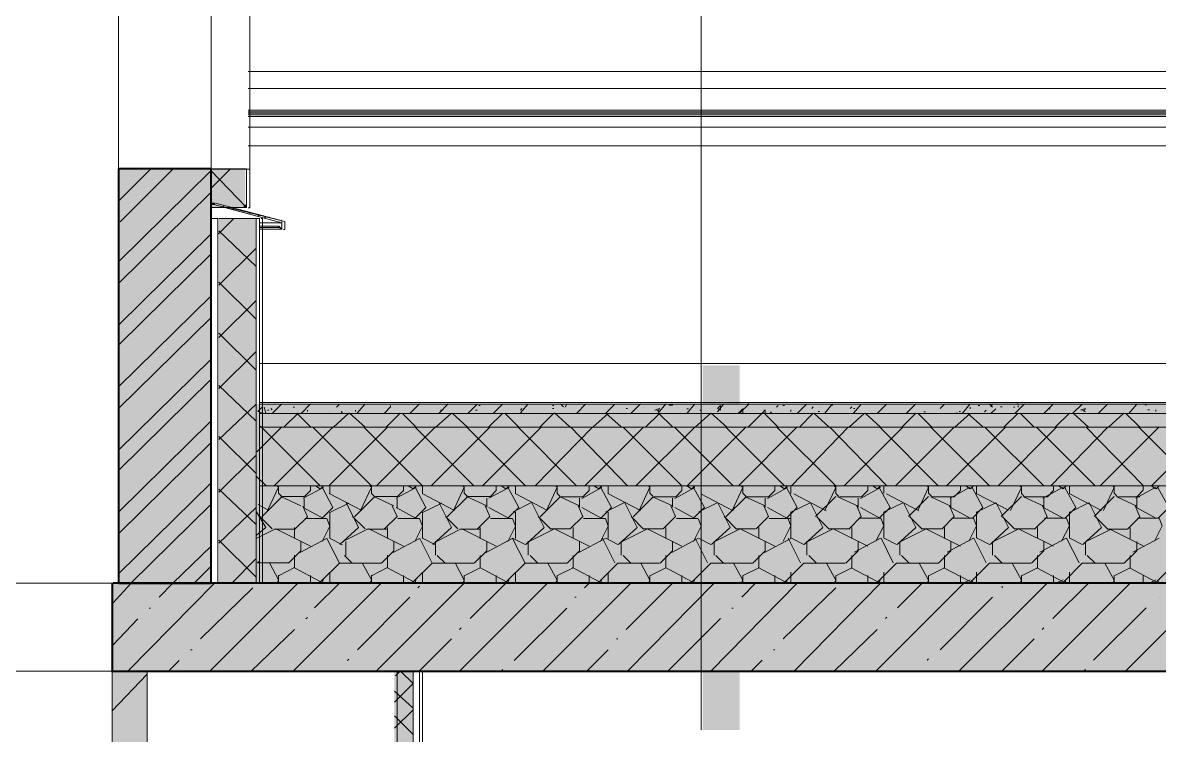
# Model space of a CAD drawing. Header units: millimetres. Extents: x -135211 to 49383, y -8033 to 228499.
# Drawn here: x -23242 to -20127, y 60758 to 62710 of the extents above; entities that cross this region are included whole.
import ezdxf

# ---------------------------------------------------------------- set-up
doc = ezdxf.new("R2010")
doc.units = ezdxf.units.MM
doc.layers.add('PDF _Геометрия', color=7, linetype='Continuous', true_color=0x1d1d1d)
doc.layers.add('PDF _Сплошная заливка', color=7, linetype='Continuous', true_color=0xffffff)

msp = doc.modelspace()

# ---------------------------------------------------------------- hatches: boundary and pattern name
at = {"layer": 'PDF _Сплошная заливка', "transparency": 33554559}
h = msp.add_hatch(color=256, dxfattribs=at)
h.paths.add_polyline_path([(-22728.7, 63219.8), (-22728.7, 63388.7), (-22979.1, 63388.7), (-22979.1, 63219.8)])
h.paths.add_polyline_path([(-22728.7, 62309.7), (-22979.1, 62309.7), (-22979.1, 61175.2), (-22728.7, 61175.2)])
h = msp.add_hatch(color=256, dxfattribs=at)
h.paths.add_polyline_path([(-22631.4, 63219.8), (-22631.4, 63388.8), (-22725.4, 63388.8), (-22725.4, 63219.8)])
h.paths.add_polyline_path([(-22631.4, 62309.7), (-22725.4, 62309.7), (-22725.4, 62203.9), (-22631.4, 62203.9)])
h = msp.add_hatch(color=256, dxfattribs=at)
h.paths.add_polyline_path([(-22673.7, 62203.9), (-22665.2, 62199.6), (-22665.2, 62203.9)])
h.paths.add_polyline_path([(-22546.7, 62170), (-22534, 62165.8), (-22534, 62144.6), (-22529.8, 62170)])
h.paths.add_polyline_path([(-22563.7, 62174.2), (-22546.7, 62170), (-22546.7, 62174.2)])
h.paths.add_polyline_path([(-22580.6, 62178.5), (-22563.7, 62174.2), (-22563.7, 62178.5)])
h.paths.add_polyline_path([(-22593.3, 62182.7), (-22580.6, 62178.5), (-22580.6, 62182.7)])
h.paths.add_polyline_path([(-22627.1, 62191.2), (-22614.4, 62186.9), (-22614.4, 62191.2)])
h.paths.add_polyline_path([(-22610.2, 62186.9), (-22597.5, 62182.7), (-22597.5, 62186.9)])
h.paths.add_polyline_path([(-22656.8, 62199.6), (-22648.3, 62195.4), (-22648.3, 62199.6)])
h.paths.add_polyline_path([(-22639.8, 62195.4), (-22631.4, 62191.2), (-22631.4, 62195.4)])
h.paths.add_polyline_path([(-22686.4, 62208.1), (-22682.2, 62203.9), (-22682.2, 62208.1)])
h = msp.add_hatch(color=256, dxfattribs=at)
h.paths.add_polyline_path([(-25691.9, 61763.6), (-25780.5, 61766.9), (-25912.9, 61766.9), (-25912.9, 61742.4), (-25806.2, 61742.4), (-25691.9, 61738.2), (-25581.8, 61734), (-25353.2, 61725.5), (-25243.2, 61721.3), (-25014.6, 61712.8), (-24904.5, 61708.6), (-24676, 61700.1), (-24565.9, 61695.9), (-24451.6, 61691.6), (-24341.5, 61687.4), (-24227.2, 61683.2), (-24117.2, 61679), (-24002.9, 61674.7), (-23892.8, 61670.5), (-23892.8, 61695.9), (-24002.9, 61700.1), (-24117.2, 61704.3), (-24227.2, 61708.6), (-24455.8, 61717), (-24565.9, 61721.3), (-24680.2, 61725.5), (-24790.2, 61729.7), (-25018.8, 61738.2), (-25128.9, 61742.4), (-25243.2, 61746.7), (-25353.2, 61750.9), (-25581.8, 61759.4)])
h.paths.add_polyline_path([(-263.8, 61742.4), (-263.8, 61766.9), (-569.8, 61766.9), (-763.3, 61763.6), (-1017.3, 61759.4), (-1267.1, 61755.1), (-1521.1, 61750.9), (-2020.6, 61742.4), (-2274.5, 61738.2), (-2524.3, 61734), (-2778.3, 61729.7), (-3028, 61725.5), (-3282, 61721.3), (-3781.5, 61712.8), (-4035.5, 61708.6), (-4285.3, 61704.3), (-4539.2, 61700.1), (-5038.7, 61691.6), (-5292.7, 61687.4), (-5542.5, 61683.2), (-5796.5, 61679), (-6046.2, 61674.7), (-6300.2, 61670.5), (-22601.7, 61666.3), (-22601.7, 61640.9), (-6300.2, 61645.1), (-6046.2, 61649.3), (-5796.5, 61653.6), (-5542.5, 61657.8), (-5292.7, 61662), (-5038.7, 61666.3), (-4539.2, 61674.7), (-4285.3, 61679), (-4035.5, 61683.2), (-3781.5, 61687.4), (-3282, 61695.9), (-3028, 61700.1), (-2778.3, 61704.3), (-2524.3, 61708.6), (-2274.5, 61712.8), (-2020.6, 61717), (-1521.1, 61725.5), (-1267.1, 61729.7), (-1017.3, 61734), (-763.3, 61738.2), (-513.6, 61742.4)])
h = msp.add_hatch(color=256, dxfattribs=at)
h.paths.add_polyline_path([(-25691.9, 61738.2), (-25779.1, 61741.4), (-25912.9, 61741.4), (-25912.9, 61704.3), (-25806.2, 61704.3), (-25691.9, 61700.1), (-25581.8, 61695.9), (-25353.2, 61687.4), (-25243.2, 61683.2), (-25014.6, 61674.7), (-24904.5, 61670.5), (-24676, 61662), (-24565.9, 61657.8), (-24451.6, 61653.6), (-24341.5, 61649.3), (-24227.2, 61645.1), (-24117.2, 61640.9), (-24002.9, 61636.6), (-23892.8, 61632.4), (-23892.8, 61670.5), (-24002.9, 61674.7), (-24117.2, 61679), (-24227.2, 61683.2), (-24455.8, 61691.6), (-24565.9, 61695.9), (-24680.2, 61700.1), (-24790.2, 61704.3), (-25018.8, 61712.8), (-25128.9, 61717), (-25243.2, 61721.3), (-25353.2, 61725.5), (-25581.8, 61734)])
h.paths.add_polyline_path([(-263.8, 61704.3), (-263.8, 61741.4), (-572.7, 61741.4), (-763.3, 61738.2), (-1017.3, 61734), (-1267.1, 61729.7), (-1521.1, 61725.5), (-2020.6, 61717), (-2274.5, 61712.8), (-2524.3, 61708.6), (-2778.3, 61704.3), (-3028, 61700.1), (-3282, 61695.9), (-3781.5, 61687.4), (-4035.5, 61683.2), (-4285.3, 61679), (-4539.2, 61674.7), (-5038.7, 61666.3), (-5292.7, 61662), (-5542.5, 61657.8), (-5796.5, 61653.6), (-6046.2, 61649.3), (-6300.2, 61645.1), (-22601.7, 61640.9), (-22601.7, 61602.8), (-6300.2, 61607), (-6046.2, 61611.2), (-5796.5, 61615.5), (-5542.5, 61619.7), (-5292.7, 61623.9), (-5038.7, 61628.2), (-4539.2, 61636.6), (-4285.3, 61640.9), (-4035.5, 61645.1), (-3781.5, 61649.3), (-3282, 61657.8), (-3028, 61662), (-2778.3, 61666.3), (-2524.3, 61670.5), (-2274.5, 61674.7), (-2020.6, 61679), (-1521.1, 61687.4), (-1267.1, 61691.6), (-1017.3, 61695.9), (-763.3, 61700.1), (-513.6, 61704.3)])
h = msp.add_hatch(color=256, dxfattribs=at)
h.paths.add_polyline_path([(-25691.9, 61700.1), (-25779.3, 61703.4), (-25912.9, 61703.4), (-25912.9, 61543.5), (-25806.2, 61543.5), (-25691.9, 61539.3), (-25581.8, 61535), (-25353.2, 61526.6), (-25243.2, 61522.3), (-25014.6, 61513.9), (-24904.5, 61509.6), (-24676, 61501.2), (-24565.9, 61496.9), (-24451.6, 61492.7), (-24341.5, 61488.5), (-24227.2, 61484.2), (-24117.2, 61480), (-24002.9, 61475.8), (-23892.8, 61471.5), (-23892.8, 61632.4), (-24002.9, 61636.6), (-24117.2, 61640.9), (-24227.2, 61645.1), (-24455.8, 61653.6), (-24565.9, 61657.8), (-24680.2, 61662), (-24790.2, 61666.3), (-25018.8, 61674.7), (-25128.9, 61679), (-25243.2, 61683.2), (-25353.2, 61687.4), (-25581.8, 61695.9)])
h.paths.add_polyline_path([(-263.8, 61543.5), (-263.8, 61703.4), (-572.3, 61703.4), (-763.3, 61700.1), (-1017.3, 61695.9), (-1267.1, 61691.6), (-1521.1, 61687.4), (-2020.6, 61679), (-2274.5, 61674.7), (-2524.3, 61670.5), (-2778.3, 61666.3), (-3028, 61662), (-3282, 61657.8), (-3781.5, 61649.3), (-4035.5, 61645.1), (-4285.3, 61640.9), (-4539.2, 61636.6), (-5038.7, 61628.2), (-5292.7, 61623.9), (-5542.5, 61619.7), (-5796.5, 61615.5), (-6046.2, 61611.2), (-6300.2, 61607), (-22601.7, 61602.8), (-22601.7, 61441.9), (-6300.2, 61446.1), (-6046.2, 61450.4), (-5796.5, 61454.6), (-5542.5, 61458.8), (-5292.7, 61463.1), (-5038.7, 61467.3), (-4539.2, 61475.8), (-4285.3, 61480), (-4035.5, 61484.2), (-3781.5, 61488.5), (-3282, 61496.9), (-3028, 61501.2), (-2778.3, 61505.4), (-2524.3, 61509.6), (-2274.5, 61513.9), (-2020.6, 61518.1), (-1521.1, 61526.6), (-1267.1, 61530.8), (-1017.3, 61535), (-763.3, 61539.3), (-513.6, 61543.5)])
h = msp.add_hatch(color=256, dxfattribs=at)
h.paths.add_polyline_path([(-25691.9, 61539.3), (-25779.5, 61542.5), (-25912.9, 61542.5), (-25912.9, 61175.2), (-23892.8, 61175.2), (-23892.8, 61471.5), (-24002.9, 61475.8), (-24117.2, 61480), (-24227.2, 61484.2), (-24455.8, 61492.7), (-24565.9, 61496.9), (-24680.2, 61501.2), (-24790.2, 61505.4), (-25018.8, 61513.9), (-25128.9, 61518.1), (-25243.2, 61522.3), (-25353.2, 61526.6), (-25581.8, 61535)])
h.paths.add_polyline_path([(-263.8, 61175.2), (-263.8, 61542.5), (-571.9, 61542.5), (-763.3, 61539.3), (-1017.3, 61535), (-1267.1, 61530.8), (-1521.1, 61526.6), (-2020.6, 61518.1), (-2274.5, 61513.9), (-2524.3, 61509.6), (-2778.3, 61505.4), (-3028, 61501.2), (-3282, 61496.9), (-3781.5, 61488.5), (-4035.5, 61484.2), (-4285.3, 61480), (-4539.2, 61475.8), (-5038.7, 61467.3), (-5292.7, 61463.1), (-5542.5, 61458.8), (-5796.5, 61454.6), (-6046.2, 61450.4), (-6300.2, 61446.1), (-22601.7, 61441.9), (-22601.7, 61175.2)])
h = msp.add_hatch(color=256, dxfattribs=at)
h.paths.add_polyline_path([(-89594.3, 60933.9), (-89594.3, 61174.9), (-103546, 61174.9), (-103546, 60933.9)])
h.paths.add_polyline_path([(146.8, 60933.9), (146.8, 61174.9), (-22999.7, 61174.9), (-22999.7, 60933.9)])
h.paths.add_polyline_path([(-23351, 60933.9), (-23351, 61174.9), (-26352.2, 61174.9), (-26352.2, 60933.9)])
h.paths.add_polyline_path([(-26398.8, 60933.9), (-26398.8, 61174.9), (-44097.3, 61174.9), (-44097.3, 60933.9)])
h.paths.add_polyline_path([(-45350.3, 60933.9), (-45350.3, 61174.9), (-51128.4, 61174.9), (-51128.4, 60933.9)])
h.paths.add_polyline_path([(-77398.8, 60933.9), (-77398.8, 61174.9), (-79396.8, 61174.9), (-79396.8, 60933.9)])
h.paths.add_polyline_path([(-82897.6, 60933.9), (-82897.6, 61174.9), (-86097.8, 61174.9), (-86097.8, 60933.9)])

# ---------------------------------------------------------------- linework, layer by layer
at = {"layer": 'PDF _Геометрия', "color": 7, "lineweight": 9}
for points in [[(-21382.5, 71169.5), (-21382.5, 66771.3), (-21382.5, 60773.1)], [(-22979.4, 62309.2), (-22979.4, 63219.4)], [(-22979.1, 62309.2), (-22724.9, 62309.2), (-22724.9, 63219.4), (-22979.1, 63219.4)], [(-22619.6, 63218.9), (-22619.6, 62308.7)], [(-19373.3, 62576), (-22624.2, 62576)], [(-19373.3, 62529.4), (-22624.2, 62529.4)], [(-19373.3, 62470.2), (-22624.2, 62470.2)], [(-22624.2, 62466), (-19373.3, 62466)], [(-19373.3, 62461.7), (-22624.2, 62461.7)], [(-19373.3, 62457.5), (-22624.2, 62457.5)], [(-22624.2, 62453.2), (-19373.3, 62453.2)], [(-22594, 61174.2), (-254.6, 61174.2), (-254.6, 61542.5), (-254.6, 61703.4), (-254.6, 61741.4), (-254.6, 61766.9), (-254.6, 61771.1), (-254.6, 61775.3), (-254.6, 62372.2), (-258.7, 62372.2)], [(-22726.1, 62203.5), (-22628.4, 62203.5), (-22628.4, 62309.3), (-22726.1, 62309.3)], [(-22721.4, 62308.7), (-22619.6, 62308.7), (-22619.6, 62202.9)], [(-22623.7, 62202.9), (-22619.6, 62202.9), (-22619.6, 62308.7), (-22623.7, 62308.7)], [(-22619.6, 62308.7), (-22619.6, 62308.7)], [(-22724.9, 62216.1), (-22724.9, 62245.7), (-22724.9, 62216.1), (-22724.9, 62211.8)], [(-22724.9, 62245.7), (-22724.9, 62245.7)], [(-22724.9, 62216.1), (-22724.9, 62216.1)], [(-22724.3, 62211.8), (-22716.2, 62211.8), (-22716.2, 62216), (-22724.3, 62216)], [(-22718, 62212.1), (-22531.9, 62161.3), (-22591, 62161.3)], [(-22716.2, 62216), (-22716.2, 62211.8)], [(-22713.9, 62215.7), (-22523.1, 62164.9), (-22523.1, 62143.7), (-22527.2, 62143.7), (-22523.1, 62143.7), (-22523.1, 62164.9), (-22675.2, 62203)], [(-22688.8, 62203.6), (-22531.9, 62161.3), (-22531.9, 62144.3), (-22536, 62144.3)], [(-22619.6, 62202.9), (-22619.6, 62202.9)], [(-22724.9, 62173.7), (-22724.9, 61174.7)], [(-22724.3, 61174.6), (-22707.4, 61174.6), (-22707.4, 62173.7), (-22724.3, 62173.7)], [(-22707.4, 62173.7), (-22707.4, 62173.7)], [(-22707.4, 61174.6), (-22707.4, 62173.7)], [(-22703.9, 61174.1), (-22602.1, 61174.1), (-22602.1, 62173.2), (-22703.9, 62173.2)], [(-22593.3, 61174.1), (-22593.3, 62173.1), (-22601.5, 62173.1)], [(-22597.4, 61174.6), (-22593.3, 61174.6), (-22593.3, 62173.7), (-22597.4, 62173.7)], [(-22588.6, 61174), (-22584.6, 61174), (-22584.6, 62173.1), (-22588.6, 62173.1)], [(-22591.6, 62152.8), (-22540.7, 62152.8), (-22540.7, 62148.6), (-22591.6, 62148.6)], [(-22591.5, 62144.4), (-22549.5, 62144.4)], [(-22531.9, 62161.3), (-22531.9, 62144.3), (-22540.1, 62152.8), (-22531.9, 62144.3), (-22540.1, 62148.6), (-22531.9, 62144.3), (-22591, 62144.3)], [(-22540.7, 62152.8), (-22540.7, 62148.6)], [(-22531.9, 62144.3), (-22531.9, 62144.3)], [(-22531.9, 62144.3), (-22531.9, 62144.3)], [(-22591.9, 61776.1), (-19408.4, 61776.1)], [(-22593.3, 61669.4), (-22593.3, 61665.2), (-22593.3, 61639.7), (-22593.3, 61601.7), (-22593.3, 61440.8), (-22593.3, 61174.1), (-22601.5, 61174.1)], [(-6291.2, 61669.5), (-22594.1, 61669.5)], [(-22593.3, 61669.4), (-22593.3, 61669.4)], [(-23348.5, 61174.8), (-22996.9, 61174.8), (-22996.9, 60933.6), (-23348.5, 60933.6)], [(-23276.2, 61174.8), (-22996.9, 61174.8)], [(-22996.3, 61174.8), (-22979.4, 61174.8)], [(-22707.4, 61174.6), (-22707.4, 61174.6)], [(-22996.9, 60933.6), (-22996.9, 56975.5), (-23276.2, 56975.5)], [(-22997.9, 56975.7), (-22900.4, 56975.7), (-22900.4, 60933.7), (-22997.9, 60933.7)], [(-22216, 59455.2), (-22216, 60932.7), (-22893.6, 60932.7)], [(-22223.3, 59456.3), (-22172.2, 59456.3), (-22172.2, 60933.7), (-22223.3, 60933.7)], [(-22167.6, 59455.6), (-22154.6, 59455.6), (-22154.6, 60933), (-22167.6, 60933)], [(-22158.8, 59456.2), (-22145.9, 59456.2), (-22145.9, 60933.5), (-22158.8, 60933.5)], [(-18294, 60933), (-22141.9, 60933)]]:
    msp.add_lwpolyline(points, dxfattribs=at)
for points in [[(-22624.2, 62423.6), (-19373.3, 62423.6)], [(-22624.2, 62372.8), (-19373.3, 62372.8)], [(-22900.4, 57708), (-22900.4, 60523), (-22900.4, 60933.7)]]:
    msp.add_lwpolyline(points, close=True, dxfattribs=at)
at = {"layer": 'PDF _Геометрия', "color": 7, "lineweight": 40}
for points in [[(-96.7, 62372.5), (-96.7, 61174.5), (-22994.2, 61174.5)], [(-22979.4, 62309.2), (-22979.4, 61174.8)], [(-22979.1, 61174.7), (-22724.9, 61174.7), (-22724.9, 62203.3), (-22724.9, 62309.2)], [(-22724.9, 62203.3), (-22724.9, 62309.2), (-22979.1, 62309.2)], [(-22996.9, 61174.8), (-22996.9, 60933.6)], [(-22998.7, 60933.8), (-351.1, 60933.8), (-351.1, 60353.8)]]:
    msp.add_lwpolyline(points, dxfattribs=at)
at = {"layer": 'PDF _Геометрия', "lineweight": 9}
for points in [[(-22979.1, 62055.2), (-22724.9, 62304.9)], [(-22976.2, 62224.2), (-22891.6, 62308.9)], [(-22974.5, 62164.7), (-22830.2, 62308.6)], [(-22727.2, 62254.5), (-22672.3, 62309.5)], [(-22628.4, 62203.5), (-22726.1, 62305.1)], [(-22979.1, 61995.9), (-22724.9, 62245.7)], [(-22724.9, 62224.6), (-22724.9, 62228.8)], [(-22707.4, 62211.2), (-22707.4, 62211.2)], [(-22693.9, 62203.8), (-22689.8, 62208)], [(-22667.6, 62198.9), (-22663.5, 62198.9)], [(-22636.6, 62203.5), (-22628.4, 62211.9)], [(-22705.6, 62131.1), (-22663.5, 62173.5)], [(-22646, 62195.1), (-22646, 62195.1)], [(-22619.6, 62186), (-22619.6, 62190.2)], [(-22597.4, 62181.6), (-22593.3, 62181.6)], [(-22579.8, 62173.6), (-22575.8, 62177.9)], [(-22558.2, 62169.8), (-22558.2, 62169.8)], [(-22531.9, 62160.7), (-22531.9, 62164.9)], [(-22602.1, 62042), (-22703.9, 62139.4)], [(-22979.1, 61881.7), (-22724.9, 62131.4)], [(-22979.1, 61826.6), (-22724.9, 62076.4)], [(-22703.9, 61991.2), (-22602.1, 62092.7)], [(-22602.1, 61898.1), (-22703.9, 61999.6)], [(-22979.1, 61712.3), (-22724.9, 61962.1)], [(-22703.9, 61847.2), (-22602.1, 61948.8)], [(-22979.1, 61653), (-22724.9, 61902.8)], [(-22602.1, 61758.3), (-22703.9, 61859.9)], [(-22703.9, 61707.5), (-22602.1, 61809.1)], [(-22979.1, 61538.8), (-22724.9, 61788.5)], [(-22979.1, 61483.7), (-22724.9, 61733.5)], [(-22602.1, 61618.6), (-22703.9, 61716)], [(-22557, 61640.6), (-22531.9, 61666)], [(-21951.8, 61640.5), (-21926.5, 61665.9)], [(-21877.5, 61640.8), (-21856.3, 61666.2)], [(-21574.6, 61640.5), (-21549.2, 61665.9)], [(-21500.3, 61640.7), (-21479, 61666.1)], [(-21470.3, 61661.8), (-21470.3, 61666.1)], [(-21469.7, 61661.8), (-21461.5, 61661.8), (-21461.5, 61666.1)], [(-21276.3, 61640.8), (-21250.9, 61666.2), (-21255, 61666.2)], [(-20899.1, 61640.7), (-20873.6, 61666.2)], [(-20521.9, 61640.6), (-20496.3, 61666.1)], [(-20293.8, 61640.7), (-20268.2, 61666.1)], [(-20171.2, 61666.2), (-20162.9, 61661.9), (-20162.9, 61666.2)], [(-22703.9, 61567.8), (-22602.1, 61665.2)], [(-22584.6, 61640.8), (-22597.5, 61645), (-22584.6, 61657.7)], [(-22575.8, 61640.2), (-22579.8, 61657.1)], [(-22571.1, 61648.7), (-22567, 61648.7)], [(-22562.3, 61653.4), (-22558.2, 61649.2)], [(-22526.1, 61601.7), (-22488, 61639.8)], [(-22500.9, 61656.8), (-22496.8, 61656.8)], [(-22452.9, 61602.7), (-22491, 61640.7)], [(-22478.1, 61640.2), (-22452.9, 61665.6)], [(-22461.7, 61648.7), (-22461.7, 61644.5)], [(-22400.3, 61644.8), (-22400.3, 61644.8)], [(-22389.8, 61602.2), (-22347.7, 61640.3)], [(-22382.1, 61656.8), (-22374, 61665.3)], [(-22374, 61656.8), (-22374, 61656.8)], [(-22369.3, 61644.6), (-22365.2, 61640.4)], [(-22303.8, 61602), (-22346, 61640.1)], [(-22330.1, 61644.5), (-22330.1, 61648.7)], [(-22324.9, 61640.1), (-22303.8, 61665.5)], [(-22250.6, 61640.3), (-22233.6, 61657.3)], [(-22245.4, 61602.1), (-22207.3, 61640.2)], [(-22233.6, 61656.7), (-22233.6, 61660.9)], [(-22163.4, 61601.9), (-22201.5, 61640)], [(-22179.8, 61640.5), (-22154.6, 61665.9)], [(-22109.2, 61602.6), (-22066.9, 61640.7)], [(-22100.9, 61640.2), (-22075.7, 61665.5)], [(-22097.3, 61648.2), (-22093.2, 61648.2)], [(-22023, 61602.4), (-22065.3, 61640.4)], [(-22021.9, 61639.8), (-21996.7, 61665.2)], [(-22000.8, 61648.8), (-21996.7, 61648.8)], [(-21992, 61661.5), (-21987.9, 61661.5)], [(-21964.7, 61602.5), (-21926.5, 61640.5)], [(-21882.6, 61602.3), (-21920.9, 61640.4)], [(-21878, 61648.8), (-21873.9, 61653.1)], [(-21824.4, 61602.4), (-21786.1, 61640.5)], [(-21790.2, 61661.7), (-21786.1, 61661.7)], [(-21790.2, 61653.2), (-21786.1, 61653.2)], [(-21742.2, 61602.7), (-21784.6, 61640.8)], [(-21768, 61665.8), (-21759.8, 61657.3)], [(-21763.9, 61665.2), (-21759.8, 61665.2)], [(-21755.1, 61656.7), (-21751, 61665.2)], [(-21723.7, 61640.1), (-21698.4, 61665.5)], [(-21679.4, 61601.7), (-21637, 61639.8)], [(-21644.7, 61639.7), (-21619.4, 61665.1)], [(-21601.9, 61602.7), (-21644.3, 61640.7)], [(-21588.4, 61652.8), (-21584.3, 61652.8)], [(-21540.4, 61656.8), (-21540.4, 61656.8)], [(-21534.9, 61601.6), (-21496.6, 61639.7)], [(-21514.1, 61640.4), (-21514.1, 61640.4)], [(-21509.6, 61648.7), (-21496.6, 61653), (-21500.7, 61644.5)], [(-21504.8, 61648.2), (-21496.6, 61643.9)], [(-21461.5, 61602.6), (-21499.9, 61640.6)], [(-21421.7, 61652.6), (-21417.6, 61652.6)], [(-21421.3, 61640.4), (-21400.1, 61665.8)], [(-21398.7, 61602.1), (-21356.2, 61640.1)], [(-21386.6, 61648.8), (-21382.5, 61648.8)], [(-21312.3, 61601.9), (-21354.9, 61640)], [(-21338.3, 61644.3), (-21321.1, 61665.4)], [(-21329.9, 61665.4), (-21329.9, 61665.4)], [(-21280.8, 61639.8), (-21268.4, 61652.5), (-21268.4, 61639.8)], [(-21253.6, 61602), (-21215.8, 61640.1)], [(-21215.3, 61640.6), (-21207, 61649.1), (-21207, 61640.6)], [(-21171.9, 61601.8), (-21209.7, 61639.9)], [(-21193.6, 61640), (-21189.5, 61644.2)], [(-21176.1, 61656.8), (-21171.9, 61661.1)], [(-21158.5, 61661.5), (-21154.4, 61661.5)], [(-21136.8, 61649.3), (-21136.8, 61645.1)], [(-21136.8, 61644), (-21136.8, 61644)], [(-21118.4, 61640.1), (-21093, 61665.5)], [(-21113.3, 61601.9), (-21075.4, 61640)], [(-21079.5, 61653.2), (-21075.4, 61657.5)], [(-21031.5, 61602.2), (-21074.2, 61640.3)], [(-21062, 61644.7), (-21057.9, 61644.7)], [(-21057.9, 61656.9), (-21057.9, 61656.9)], [(-21044.1, 61640.3), (-21022.8, 61665.7)], [(-21026.9, 61665.2), (-21022.8, 61660.9)], [(-20977, 61602.4), (-20935, 61640.5)], [(-20974.3, 61653.3), (-20970.1, 61657.5)], [(-20965.5, 61652.7), (-20961.4, 61652.7)], [(-20965.2, 61640), (-20943.8, 61665.4)], [(-20891.2, 61602.2), (-20933.2, 61640.3)], [(-20873.6, 61649.2), (-20873.6, 61649.2)], [(-20832.6, 61602.2), (-20794.6, 61640.4)], [(-20820.2, 61640.4), (-20794.6, 61665.8)], [(-20750.8, 61602.1), (-20788.7, 61640.1)], [(-20772.5, 61644), (-20768.3, 61644)], [(-20742, 61640.1), (-20742, 61640.1)], [(-20728.1, 61652.7), (-20715.7, 61665.4)], [(-20715.7, 61665.4), (-20715.7, 61665.4)], [(-20687.6, 61601.6), (-20645.5, 61639.7)], [(-20684.7, 61640.4), (-20680.6, 61640.4)], [(-20676, 61644.6), (-20671.8, 61644.6)], [(-20666.9, 61640.2), (-20645.5, 61665.7)], [(-20610.4, 61602.5), (-20652.5, 61640.6)], [(-20645.5, 61656.6), (-20645.5, 61652.4)], [(-20623.3, 61661.3), (-20619.2, 61661.3)], [(-20605.8, 61644.3), (-20601.6, 61648.5)], [(-20592.8, 61665.4), (-20592.8, 61665.4)], [(-20592.4, 61665.3), (-20584.1, 61656.9)], [(-20588.2, 61657.5), (-20584.1, 61665.9)], [(-20587.7, 61640), (-20575.3, 61652.6)], [(-20561.9, 61657.3), (-20557.8, 61657.3)], [(-20551.9, 61602.6), (-20513.9, 61640.7)], [(-20526.8, 61656.7), (-20522.7, 61656.7)], [(-20518, 61665.6), (-20513.9, 61665.6)], [(-20513.9, 61657.1), (-20513.9, 61661.3)], [(-20470, 61602.4), (-20508.1, 61640.5)], [(-20443, 61640.3), (-20417.4, 61665.7)], [(-20430.3, 61652.5), (-20426.1, 61652.5)], [(-20411.6, 61602.6), (-20373.5, 61640.6)], [(-20364, 61640), (-20338.4, 61665.4)], [(-20320.9, 61601.8), (-20363.1, 61639.9)], [(-20342.6, 61649), (-20338.4, 61649)], [(-20342.1, 61648.9), (-20329.6, 61653.2), (-20333.8, 61644.7)], [(-20337.9, 61648.4), (-20329.6, 61644.2)], [(-20266.6, 61601.9), (-20224.3, 61639.9)], [(-20241.9, 61644.3), (-20241.9, 61644.3)], [(-20180.5, 61601.7), (-20218.6, 61639.8)], [(-20210.7, 61639.8), (-20189.2, 61665.2)], [(-20162.9, 61649.2), (-20162.9, 61649.2)], [(-20158.3, 61649.2), (-20154.1, 61649.2)], [(-20154.1, 61640.8), (-20154.1, 61640.8)], [(-20136.6, 61644.9), (-20136.6, 61649.1)], [(-22979.1, 61369.4), (-22724.9, 61619.2)], [(-22584.6, 61601.6), (-22592.7, 61605.8)], [(-22602.1, 61474.7), (-22703.9, 61576.3)], [(-22599.8, 61534.8), (-22531.9, 61602.5)], [(-22426.6, 61441.1), (-22587.7, 61602)], [(-22552.7, 61441.5), (-22391.5, 61602.4)], [(-22286.2, 61441), (-22446.8, 61601.9)], [(-22403, 61440.8), (-22242.4, 61601.7)], [(-22145.9, 61441.5), (-22306.7, 61602.4)], [(-22271.6, 61441.9), (-22110.8, 61602.7)], [(-22005.5, 61441.4), (-22166.5, 61602.3)], [(-22122.7, 61441.2), (-21961.6, 61602.1)], [(-21865.1, 61441.9), (-22025.6, 61602.7)], [(-21981.8, 61441.1), (-21821.2, 61602)], [(-21724.7, 61441.8), (-21885.4, 61602.6)], [(-21837.5, 61441), (-21680.8, 61601.9)], [(-21584.3, 61441.7), (-21741.1, 61602.6)], [(-21701.4, 61441.5), (-21540.4, 61602.4)], [(-21452.3, 61411.4), (-21435.2, 61428.3), (-21435.2, 61441), (-21596.3, 61601.9)], [(-21561.3, 61441.4), (-21400.1, 61602.2)], [(-21294.8, 61440.9), (-21455.4, 61601.8)], [(-21420.4, 61441.9), (-21259.7, 61602.7)], [(-21154.4, 61441.4), (-21315.2, 61602.2)], [(-21280.2, 61441.7), (-21119.3, 61602.7)], [(-21014, 61420.1), (-21014, 61441.3), (-21175.1, 61602.2)], [(-21135.2, 61441.7), (-20978.9, 61602.5)], [(-20873.6, 61441.2), (-21030.1, 61602.1)], [(-20990.4, 61441), (-20829.7, 61601.9)], [(-20733.2, 61441.6), (-20894, 61602.6)], [(-20850.2, 61440.9), (-20689.4, 61601.8)], [(-20592.8, 61441.6), (-20753.8, 61602.5)], [(-20710, 61441.4), (-20549, 61602.2)], [(-20443.7, 61440.9), (-20604.9, 61601.8)], [(-20569.1, 61441.3), (-20408.6, 61602.1)], [(-20303.3, 61440.8), (-20464, 61601.7)], [(-20424.8, 61441.2), (-20268.2, 61602.1)], [(-20188.3, 61412.2), (-20171.7, 61429.1), (-20171.7, 61441.9), (-20328.4, 61602.7)], [(-20288.8, 61441.6), (-20127.8, 61602.5)], [(-20022.5, 61441.2), (-20183.6, 61602)], [(-20148.6, 61441.5), (-19987.4, 61602.4)], [(-22979.1, 61310.2), (-22724.9, 61559.9)], [(-22703.9, 61423.9), (-22602.1, 61525.5)], [(-22979.1, 61200.1), (-22724.9, 61449.9)], [(-22575.8, 61441.8), (-22600.9, 61467.2)], [(-22602.1, 61335), (-22703.9, 61432.4)], [(-22570.6, 61373.9), (-22540.7, 61437.4), (-22544.8, 61441.7)], [(-22540.7, 61420.5), (-22540.7, 61441.7)], [(-22531.9, 61412), (-22540.1, 61420.4)], [(-22472.9, 61407.2), (-22417.8, 61436.9)], [(-22469.9, 61411.6), (-22452.9, 61428.5), (-22452.9, 61441.2)], [(-22426.6, 61433.2), (-22439.5, 61441.7)], [(-22426, 61433.2), (-22417.8, 61441.6)], [(-22421.4, 61352.6), (-22391.5, 61382.3), (-22421.4, 61437.3)], [(-22312.6, 61373.5), (-22401.7, 61420)], [(-22400.3, 61419.8), (-22400.3, 61441)], [(-22316.2, 61373.9), (-22286.2, 61437.3), (-22290.3, 61441.6)], [(-22286.2, 61420.5), (-22286.2, 61441.6)], [(-22277.5, 61412), (-22285.6, 61420.4)], [(-22218.6, 61407.2), (-22163.4, 61436.8)], [(-22215.5, 61411.5), (-22198.5, 61428.5), (-22198.5, 61441.2)], [(-22172.2, 61433.1), (-22185.1, 61441.7)], [(-22171.6, 61433.1), (-22163.4, 61441.6)], [(-22166.4, 61352.5), (-22137.1, 61382.2), (-22166.4, 61437.2)], [(-22058.1, 61373.4), (-22146.8, 61420)], [(-22145.9, 61419.8), (-22145.9, 61441)], [(-22061.1, 61373.8), (-22031.8, 61437.3), (-22035.9, 61441.5)], [(-22031.8, 61420.4), (-22031.8, 61441.5)], [(-22023, 61411.9), (-22031.2, 61420.3)], [(-21964.3, 61407.1), (-21909, 61436.8)], [(-21961.1, 61411.5), (-21944, 61428.4), (-21944, 61441.1)], [(-21917.7, 61433.1), (-21930.7, 61441.5)], [(-21917.1, 61433.1), (-21909, 61441.6)], [(-21912, 61352.5), (-21882.6, 61382.2), (-21912, 61437.2)], [(-21803.7, 61373.3), (-21892.5, 61419.9)], [(-21891.4, 61419.7), (-21891.4, 61440.9)], [(-21806.7, 61373.7), (-21777.3, 61437.3), (-21781.4, 61441.5)], [(-21777.3, 61420.3), (-21777.3, 61441.5)], [(-21768.6, 61411.8), (-21776.8, 61420.2)], [(-21709.3, 61407), (-21654.5, 61436.7)], [(-21706.7, 61411.4), (-21689.6, 61428.3), (-21689.6, 61441.1)], [(-21663.3, 61433), (-21676.3, 61441.5)], [(-21662.7, 61433), (-21654.5, 61441.5)], [(-21657.6, 61352.4), (-21628.2, 61382.1), (-21657.6, 61437.1)], [(-21549.2, 61373.3), (-21638.3, 61419.8)], [(-21637, 61419.7), (-21637, 61440.8)], [(-21552.4, 61373.7), (-21522.9, 61437.2), (-21527, 61441.4)], [(-21522.9, 61420.2), (-21522.9, 61441.4)], [(-21514.1, 61411.8), (-21522.3, 61420.2)], [(-21454.9, 61407), (-21400.1, 61436.6)], [(-21408.8, 61433), (-21421.9, 61441.4)], [(-21408.3, 61433), (-21400.1, 61441.4)], [(-21403.2, 61352.4), (-21373.7, 61382), (-21403.2, 61437.1)], [(-21294.8, 61373.2), (-21383.3, 61419.7)], [(-21382.5, 61419.6), (-21382.5, 61440.7)], [(-21298, 61373.6), (-21268.4, 61437.1), (-21272.6, 61441.4)], [(-21268.4, 61420.2), (-21268.4, 61441.4)], [(-21259.7, 61411.7), (-21267.9, 61420.2)], [(-21200.6, 61407), (-21145.6, 61436.6)], [(-21197.9, 61411.3), (-21180.7, 61428.2), (-21180.7, 61441)], [(-21154.4, 61432.9), (-21166.8, 61441.4)], [(-21153.9, 61432.9), (-21145.6, 61441.3)], [(-21148.9, 61352.4), (-21119.3, 61382), (-21148.9, 61437)], [(-21136.8, 61420.7), (-21136.8, 61441.8)], [(-21040.3, 61373.2), (-21129.1, 61419.7)], [(-21043.6, 61373.6), (-21014, 61437), (-21018.1, 61441.3)], [(-21005.2, 61411.7), (-21013.5, 61420.1)], [(-20946.3, 61406.9), (-20891.2, 61436.5)], [(-20943.5, 61411.3), (-20926.3, 61428.2), (-20926.3, 61440.9)], [(-20899.9, 61432.9), (-20912.3, 61441.3)], [(-20899.4, 61432.8), (-20891.2, 61441.3)], [(-20894.5, 61352.3), (-20864.8, 61381.9), (-20894.5, 61437)], [(-20882.4, 61420.6), (-20882.4, 61441.8)], [(-20785.9, 61373.1), (-20874.9, 61419.7)], [(-20789.2, 61373.5), (-20759.6, 61437), (-20763.7, 61441.3)], [(-20759.6, 61420.1), (-20759.6, 61441.3)], [(-20750.8, 61411.6), (-20759.1, 61420)], [(-20700.7, 61407.9), (-20645.5, 61437.6)], [(-20689.1, 61411.2), (-20671.8, 61428.1), (-20671.8, 61440.8)], [(-20645.5, 61432.8), (-20657.9, 61441.3)], [(-20645, 61432.8), (-20636.7, 61441.3)], [(-20640.1, 61352.2), (-20610.4, 61381.9), (-20640.1, 61436.9)], [(-20540.2, 61374.2), (-20629.4, 61420.7)], [(-20627.9, 61420.6), (-20627.9, 61441.8)], [(-20534.8, 61373.5), (-20505.1, 61437), (-20509.3, 61441.2)], [(-20505.1, 61420), (-20505.1, 61441.2)], [(-20496.3, 61411.5), (-20504.6, 61420)], [(-20446.4, 61407.9), (-20391, 61437.5)], [(-20434, 61411.2), (-20417.4, 61428.1), (-20417.4, 61440.8)], [(-20391, 61432.7), (-20403.5, 61441.2)], [(-20390.6, 61432.7), (-20382.3, 61441.2)], [(-20385.7, 61352.2), (-20355.9, 61381.8), (-20385.7, 61436.8)], [(-20285.8, 61374.1), (-20374.4, 61420.7)], [(-20373.5, 61420.5), (-20373.5, 61441.7)], [(-20280.5, 61373.4), (-20250.7, 61436.9), (-20254.8, 61441.2)], [(-20250.7, 61420), (-20250.7, 61441.2)], [(-20241.9, 61411.5), (-20250.2, 61419.9)], [(-20191.4, 61407.9), (-20136.6, 61437.5)], [(-20136.6, 61432.7), (-20149.1, 61441.2)], [(-20136.1, 61432.7), (-20127.8, 61441.1)], [(-20131.3, 61352.1), (-20101.5, 61381.7), (-20131.3, 61436.8)], [(-22945.2, 61174.7), (-22724.9, 61390.6)], [(-22567, 61373.5), (-22596.9, 61390.5)], [(-22586.9, 61356.4), (-22531.9, 61411.4)], [(-22479.3, 61386.4), (-22534.3, 61411.8)], [(-22529.6, 61411.7), (-22470.5, 61411.7)], [(-22495.7, 61322.2), (-22461.7, 61356), (-22474.6, 61385.7)], [(-22470.5, 61381.5), (-22470.5, 61406.9)], [(-22398.7, 61368.8), (-22347.7, 61394.2)], [(-22372.4, 61280.9), (-22321.3, 61327.5), (-22355.3, 61395.2)], [(-22332.6, 61356.4), (-22277.5, 61411.3)], [(-22224.8, 61386.3), (-22280, 61411.7)], [(-22275.3, 61411.6), (-22216, 61411.6)], [(-22250.1, 61323.3), (-22216, 61357.1), (-22229, 61386.8)], [(-22216, 61381.4), (-22216, 61406.8)], [(-22144.3, 61368.7), (-22093.2, 61394.2)], [(-22118, 61280.9), (-22066.9, 61327.4), (-22101, 61395.1)], [(-22078.3, 61356.3), (-22023, 61411.3)], [(-21970.4, 61386.2), (-22025.6, 61411.6)], [(-22021, 61411.6), (-21961.6, 61411.6)], [(-21995.7, 61323.2), (-21961.6, 61357.1), (-21974.6, 61386.8)], [(-21970.4, 61382.5), (-21970.4, 61407.9)], [(-21898.1, 61369.8), (-21847.5, 61395.2)], [(-21863, 61280.8), (-21812.4, 61327.3), (-21846.6, 61395)], [(-21823.9, 61356.2), (-21768.6, 61411.2)], [(-21715.9, 61386.2), (-21770.6, 61411.6)], [(-21766.7, 61411.5), (-21707.1, 61411.5)], [(-21741.4, 61323.2), (-21707.1, 61357), (-21720.1, 61386.7)], [(-21715.9, 61382.5), (-21715.9, 61407.9)], [(-21643.8, 61369.8), (-21593.1, 61395.2)], [(-21608.7, 61280.7), (-21558, 61327.3), (-21591.6, 61395)], [(-21568.9, 61356.2), (-21514.1, 61411.2)], [(-21461.5, 61386.1), (-21516.3, 61411.5)], [(-21511.7, 61411.5), (-21452.7, 61411.5)], [(-21486.3, 61323.2), (-21452.7, 61357), (-21465.7, 61386.6)], [(-21461.5, 61382.4), (-21461.5, 61407.8)], [(-21389.4, 61369.7), (-21338.6, 61395.1)], [(-21354.3, 61280.7), (-21303.5, 61327.2), (-21337.2, 61394.9)], [(-21314.6, 61356.1), (-21259.7, 61411.2)], [(-21207, 61386.1), (-21262, 61411.4)], [(-21257.3, 61411.4), (-21198.3, 61411.4)], [(-21231.9, 61323.1), (-21198.3, 61356.9), (-21210.6, 61386.6)], [(-21207, 61382.4), (-21207, 61407.8)], [(-21135.1, 61369.7), (-21084.2, 61395.1)], [(-21100, 61280.6), (-21049.1, 61327.2), (-21082.8, 61394.9)], [(-21069.1, 61357.2), (-21014, 61412.2)], [(-20952.6, 61386), (-21007.7, 61411.4)], [(-21003, 61411.4), (-20943.8, 61411.4)], [(-20977.6, 61323), (-20943.8, 61356.9), (-20956.2, 61386.5)], [(-20952.6, 61382.3), (-20952.6, 61407.7)], [(-20880.8, 61369.6), (-20829.7, 61395)], [(-20845.7, 61280.5), (-20794.6, 61327.1), (-20828.4, 61394.9)], [(-20814.7, 61357.1), (-20759.6, 61412.2)], [(-20698.1, 61385.9), (-20753.4, 61411.3)], [(-20748.7, 61411.3), (-20689.4, 61411.3)], [(-20723.2, 61322.9), (-20689.4, 61356.8), (-20701.8, 61386.4)], [(-20698.1, 61382.3), (-20698.1, 61407.7)], [(-20626.4, 61369.6), (-20575.3, 61394.9)], [(-20590.7, 61280.5), (-20540.2, 61327), (-20574.1, 61394.8)], [(-20560.4, 61357.1), (-20505.1, 61412.1)], [(-20443.7, 61385.9), (-20499, 61411.3)], [(-20494.4, 61411.2), (-20434.9, 61411.2)], [(-20468.8, 61322.9), (-20434.9, 61356.7), (-20447.4, 61386.4)], [(-20443.7, 61382.2), (-20443.7, 61407.6)], [(-20371.4, 61369.5), (-20320.9, 61394.9)], [(-20336.3, 61280.4), (-20285.8, 61327), (-20319.7, 61394.7)], [(-20305.4, 61357), (-20250.7, 61412.1)], [(-20189.2, 61385.8), (-20244, 61411.2)], [(-20239.4, 61411.2), (-20180.5, 61411.2)], [(-20214.4, 61322.9), (-20180.5, 61356.7), (-20192.9, 61386.3)], [(-20189.2, 61382.1), (-20189.2, 61407.6)], [(-22703.9, 61284.2), (-22602.1, 61381.5)], [(-22600.9, 61306.4), (-22575.8, 61327.5), (-22600.9, 61369.8)], [(-22558.2, 61323.2), (-22592.2, 61357)], [(-22417.8, 61352.2), (-22472.9, 61381.8)], [(-22400.3, 61297), (-22400.3, 61369)], [(-22303.8, 61323.2), (-22337.8, 61357)], [(-22163.4, 61352.1), (-22218.6, 61381.8)], [(-22145.9, 61297), (-22145.9, 61369)], [(-22049.3, 61323.1), (-22083.4, 61356.9)], [(-21909, 61352.1), (-21964.3, 61381.7)], [(-21891.4, 61296.9), (-21891.4, 61368.9)], [(-21794.9, 61323), (-21829.1, 61356.9)], [(-21654.5, 61352), (-21709.3, 61381.7)], [(-21637, 61296.9), (-21637, 61368.9)], [(-21540.4, 61323), (-21574, 61356.8)], [(-21400.1, 61351.9), (-21454.9, 61381.6)], [(-21382.5, 61296.8), (-21382.5, 61368.8)], [(-21286, 61322.9), (-21319.6, 61356.8)], [(-21145.6, 61351.9), (-21200.6, 61381.5)], [(-21136.8, 61297.9), (-21136.8, 61369.9)], [(-21031.5, 61322.9), (-21065.3, 61356.7)], [(-20891.2, 61351.8), (-20946.3, 61381.5)], [(-20882.4, 61297.9), (-20882.4, 61369.9)], [(-20777.1, 61322.8), (-20810.9, 61356.6)], [(-20645.5, 61352.9), (-20700.7, 61382.6)], [(-20627.9, 61297.8), (-20627.9, 61369.8)], [(-20522.7, 61322.7), (-20556.5, 61356.6)], [(-20391, 61352.9), (-20446.4, 61382.5)], [(-20373.5, 61297.8), (-20373.5, 61369.7)], [(-20268.2, 61322.7), (-20302.2, 61356.5)], [(-20136.6, 61352.8), (-20191.4, 61382.4)], [(-22496.8, 61297.5), (-22496.8, 61327.2)], [(-22468.2, 61352.2), (-22409.1, 61352.2)], [(-22421.4, 61288.6), (-22400.3, 61331), (-22408.5, 61352.1)], [(-22242.4, 61297.4), (-22242.4, 61327.1)], [(-22213.9, 61352.1), (-22154.6, 61352.1)], [(-22167, 61288.6), (-22145.9, 61330.9), (-22154, 61352.1)], [(-21987.9, 61297.4), (-21987.9, 61327.1)], [(-21959.6, 61352), (-21900.2, 61352)], [(-21912.6, 61288.5), (-21891.4, 61330.8), (-21899.6, 61352)], [(-21797, 61323.4), (-21742.2, 61323.4)], [(-21733.5, 61297.3), (-21733.5, 61327)], [(-21705.3, 61352), (-21645.7, 61352)], [(-21658.2, 61288.4), (-21637, 61330.7), (-21645.2, 61352)], [(-21479, 61297.3), (-21479, 61326.9)], [(-21450.3, 61351.9), (-21391.3, 61351.9)], [(-21403.8, 61288.4), (-21382.5, 61330.7), (-21390.7, 61351.9)], [(-21224.6, 61297.3), (-21224.6, 61326.9)], [(-21196, 61351.8), (-21136.8, 61351.8)], [(-21158.1, 61289.5), (-21136.8, 61331.8), (-21145.1, 61352.9)], [(-20970.1, 61297.2), (-20970.1, 61326.8)], [(-20950.4, 61352.9), (-20891.2, 61352.9)], [(-20903.7, 61289.4), (-20882.4, 61331.7), (-20890.7, 61352.9)], [(-20715.7, 61297.1), (-20715.7, 61326.7)], [(-20696.1, 61352.9), (-20636.7, 61352.9)], [(-20649.4, 61289.3), (-20627.9, 61331.7), (-20636.2, 61352.9)], [(-20461.2, 61297.1), (-20461.2, 61326.7)], [(-20441.8, 61352.8), (-20382.3, 61352.8)], [(-20395, 61289.3), (-20373.5, 61331.6), (-20381.8, 61352.8)], [(-20171.7, 61276.8), (-20264.6, 61323.3)], [(-20206.8, 61297), (-20206.8, 61326.6)], [(-20186.8, 61352.8), (-20127.8, 61352.8)], [(-20140.6, 61289.3), (-20119, 61331.6), (-20127.4, 61352.7)], [(-22602.1, 61191.1), (-22703.9, 61292.6)], [(-22600.4, 61297.8), (-22549.5, 61323.2)], [(-22551.8, 61322.3), (-22496.8, 61322.3)], [(-22452.9, 61276.1), (-22546, 61322.7)], [(-22481.1, 61259), (-22409.1, 61297.1)], [(-22374, 61229.2), (-22408, 61296.9)], [(-22365.2, 61280), (-22399.2, 61296.9)], [(-22363.1, 61289.3), (-22295, 61323.1)], [(-22297.5, 61322.3), (-22242.4, 61322.3)], [(-22198.5, 61276.1), (-22291.8, 61322.7)], [(-22226.8, 61258.9), (-22154.6, 61297.1)], [(-22119.5, 61229.2), (-22153.6, 61296.9)], [(-22110.8, 61279.9), (-22144.8, 61296.8)], [(-22108.1, 61289.2), (-22040.6, 61323.1)], [(-22043.2, 61322.2), (-21987.9, 61322.2)], [(-21944, 61276.1), (-22036.9, 61322.6)], [(-21971.9, 61258.9), (-21900.2, 61297)], [(-21865.1, 61281), (-21899.2, 61297.9)], [(-21865.1, 61229.1), (-21899.2, 61296.9)], [(-21853.8, 61289.1), (-21786.1, 61323)], [(-21689.6, 61276), (-21782.6, 61322.6)], [(-21717.6, 61258.9), (-21645.7, 61296.9)], [(-21619.4, 61230.2), (-21653, 61298)], [(-21610.6, 61281), (-21644.2, 61297.9)], [(-21599.5, 61289.1), (-21531.7, 61322.9)], [(-21542.6, 61323.3), (-21487.8, 61323.3)], [(-21435.2, 61275.9), (-21528.4, 61322.5)], [(-21463.3, 61258.8), (-21391.3, 61296.9)], [(-21365, 61230.1), (-21398.6, 61297.9)], [(-21356.2, 61280.9), (-21389.8, 61297.9)], [(-21345.2, 61289), (-21277.2, 61322.9)], [(-21288.3, 61323.2), (-21233.4, 61323.2)], [(-21180.7, 61275.9), (-21274.2, 61322.4)], [(-21209, 61258.7), (-21136.8, 61296.8)], [(-21110.5, 61230.1), (-21144.2, 61297.8)], [(-21101.7, 61280.9), (-21135.4, 61297.8)], [(-21090.2, 61289), (-21022.8, 61322.8)], [(-21034, 61323.2), (-20978.9, 61323.2)], [(-20926.3, 61275.8), (-21019.3, 61322.3)], [(-20962.8, 61259.8), (-20891.2, 61297.9)], [(-20856.1, 61230), (-20889.8, 61297.8)], [(-20847.3, 61280.8), (-20881.1, 61297.7)], [(-20835.9, 61288.9), (-20768.3, 61322.7)], [(-20779.7, 61323.1), (-20724.5, 61323.1)], [(-20671.8, 61275.8), (-20765, 61322.3)], [(-20708.5, 61259.8), (-20636.7, 61297.9)], [(-20601.6, 61230), (-20635.5, 61297.7)], [(-20592.8, 61280.7), (-20626.7, 61297.7)], [(-20581.6, 61288.8), (-20513.9, 61322.7)], [(-20525.3, 61323.1), (-20470, 61323.1)], [(-20417.4, 61275.7), (-20510.8, 61322.3)], [(-20454.3, 61259.7), (-20382.3, 61297.8)], [(-20347.2, 61229.9), (-20381.1, 61297.6)], [(-20338.4, 61280.6), (-20372.3, 61297.6)], [(-20327.3, 61288.7), (-20259.4, 61322.6)], [(-20270.3, 61323), (-20215.6, 61323)], [(-20200, 61259.7), (-20127.8, 61297.8)], [(-22830.7, 61174.7), (-22724.9, 61276.3)], [(-22513.2, 61229.7), (-22479.3, 61263.6), (-22479.3, 61289)], [(-22356.4, 61250.3), (-22356.4, 61288.4)], [(-22258.9, 61229.7), (-22224.8, 61263.5), (-22224.8, 61288.9)], [(-22110.8, 61251.4), (-22110.8, 61289.5)], [(-22004.5, 61229.6), (-21970.4, 61263.5), (-21970.4, 61288.8)], [(-21856.3, 61251.4), (-21856.3, 61289.5)], [(-21750.1, 61229.5), (-21715.9, 61263.4), (-21715.9, 61288.8)], [(-21601.9, 61251.3), (-21601.9, 61289.4)], [(-21495.1, 61229.5), (-21461.5, 61263.4), (-21461.5, 61288.7)], [(-21347.4, 61251.2), (-21347.4, 61289.3)], [(-21240.7, 61229.4), (-21207, 61263.3), (-21207, 61288.7)], [(-21093, 61251.2), (-21093, 61289.3)], [(-20986.3, 61229.4), (-20952.6, 61263.2), (-20952.6, 61288.6)], [(-20838.5, 61251.1), (-20838.5, 61289.2)], [(-20732, 61229.3), (-20698.1, 61263.1), (-20698.1, 61288.5)], [(-20584.1, 61251), (-20584.1, 61289.2)], [(-20477.6, 61229.3), (-20443.7, 61263.1), (-20443.7, 61288.5)], [(-20329.6, 61251), (-20329.6, 61289.1)], [(-20223.2, 61229.2), (-20189.2, 61263.1), (-20189.2, 61288.4)], [(-22670, 61174.1), (-22602.1, 61241.9)], [(-22593.3, 61229.7), (-22597.4, 61233.9)], [(-22544.8, 61175), (-22540.7, 61183.4), (-22565.8, 61230)], [(-22538.9, 61195.9), (-22496.8, 61217.1), (-22496.8, 61250.9)], [(-22338.9, 61229.6), (-22360, 61250.8)], [(-22290.3, 61174.9), (-22286.2, 61183.4), (-22311.4, 61229.9)], [(-22284.6, 61195.9), (-22242.4, 61217.1), (-22242.4, 61250.9)], [(-22084.4, 61229.5), (-22105.6, 61250.7)], [(-22035.9, 61174.8), (-22031.8, 61183.3), (-22057, 61229.9)], [(-22030.2, 61195.8), (-21987.9, 61217), (-21987.9, 61250.8)], [(-21830, 61229.5), (-21851.2, 61250.7)], [(-21775.9, 61195.8), (-21733.5, 61216.9), (-21733.5, 61250.7)], [(-21575.5, 61229.4), (-21596.8, 61250.6)], [(-21521.5, 61195.7), (-21479, 61216.9), (-21479, 61250.7)], [(-21321.1, 61229.4), (-21342.4, 61250.5)], [(-21267.2, 61195.7), (-21224.6, 61216.8), (-21224.6, 61250.7)], [(-21066.6, 61229.3), (-21088, 61250.5)], [(-21012.1, 61195.6), (-20970.1, 61216.8), (-20970.1, 61250.6)], [(-20812.2, 61229.2), (-20833.6, 61250.4)], [(-20757.8, 61195.5), (-20715.7, 61216.7), (-20715.7, 61250.5)], [(-20557.8, 61229.2), (-20579.2, 61250.3)], [(-20503.4, 61195.5), (-20461.2, 61216.6), (-20461.2, 61250.5)], [(-20303.3, 61229.2), (-20324.8, 61250.3)], [(-20249.1, 61195.4), (-20206.8, 61216.5), (-20206.8, 61250.4)], [(-22771.7, 61174.7), (-22724.9, 61221.3)], [(-22599.2, 61229.9), (-22514.4, 61229.9)], [(-22426.6, 61179.2), (-22498.7, 61217.4)], [(-22425, 61179), (-22374, 61229.8)], [(-22400.3, 61174.3), (-22400.3, 61203.9)], [(-22374.3, 61229.8), (-22259.9, 61229.8)], [(-22172.2, 61179.2), (-22244.4, 61217.3)], [(-22170.6, 61178.9), (-22119.5, 61229.7)], [(-22145.9, 61174.2), (-22145.9, 61203.9)], [(-22120.1, 61229.8), (-22005.5, 61229.8)], [(-21917.7, 61179.1), (-21989.4, 61217.2)], [(-21915.6, 61178.9), (-21865.1, 61229.6)], [(-21891.4, 61174.2), (-21891.4, 61203.8)], [(-21865.2, 61229.7), (-21751, 61229.7)], [(-21781.4, 61174.8), (-21777.3, 61183.2), (-21802.6, 61229.8)], [(-21663.3, 61179.1), (-21735.1, 61217.1)], [(-21661.3, 61178.8), (-21610.6, 61229.6)], [(-21637, 61174.1), (-21637, 61203.8)], [(-21611, 61229.6), (-21496.6, 61229.6)], [(-21527, 61174.7), (-21522.9, 61183.2), (-21548.2, 61229.8)], [(-21408.8, 61179), (-21480.8, 61217.1)], [(-21407, 61178.7), (-21356.2, 61229.5)], [(-21382.5, 61174.1), (-21382.5, 61203.7)], [(-21356.1, 61229.6), (-21242.1, 61229.6)], [(-21272.6, 61174.7), (-21268.4, 61183.1), (-21293.9, 61229.7)], [(-21154.4, 61178.9), (-21226.6, 61217.1)], [(-21152.6, 61178.7), (-21101.7, 61229.5)], [(-21136.8, 61175.2), (-21136.8, 61204.8)], [(-21102, 61229.5), (-20987.7, 61229.5)], [(-21018.1, 61174.6), (-21014, 61183.1), (-21039.5, 61229.7)], [(-20899.9, 61178.9), (-20971.6, 61217)], [(-20898.3, 61178.6), (-20847.3, 61229.4)], [(-20882.4, 61175.1), (-20882.4, 61204.7)], [(-20847.8, 61229.5), (-20733.2, 61229.5)], [(-20763.7, 61174.6), (-20759.6, 61183), (-20785.1, 61229.5)], [(-20645.5, 61178.8), (-20717.3, 61216.9)], [(-20644, 61178.5), (-20592.8, 61229.4)], [(-20627.9, 61175), (-20627.9, 61204.7)], [(-20592.9, 61229.4), (-20478.8, 61229.4)], [(-20509.3, 61174.5), (-20505.1, 61182.9), (-20530.7, 61229.5)], [(-20391, 61178.7), (-20463, 61216.9)], [(-20388.9, 61178.5), (-20338.4, 61229.3)], [(-20373.5, 61175), (-20373.5, 61204.6)], [(-20338.7, 61229.3), (-20224.3, 61229.3)], [(-20254.8, 61174.4), (-20250.7, 61182.9), (-20276.3, 61229.4)], [(-20136.6, 61178.7), (-20208.7, 61216.8)], [(-20134.6, 61178.5), (-20084, 61229.3)], [(-22995, 61119.6), (-22944.3, 61174.6)], [(-22953.4, 60933.4), (-22716.2, 61174.7)], [(-22868.1, 61136.5), (-22830.2, 61174.6)], [(-22729.2, 60933.4), (-22488, 61174.7)], [(-22540.7, 61175), (-22540.7, 61196.1)], [(-22500.9, 60933.5), (-22259.9, 61174.8)], [(-22452.9, 61174.5), (-22452.9, 61195.8)], [(-22452.9, 61174.5), (-22452.9, 61174.5)], [(-22442, 61107), (-22374, 61174.7)], [(-22434.8, 61174.4), (-22417.8, 61182.9)], [(-22417.8, 61174.9), (-22421.9, 61183.4)], [(-22286.2, 61174.9), (-22286.2, 61196.1)], [(-22273.2, 60933.6), (-22031.8, 61174.8), (-22031.8, 61196)], [(-22198.5, 61174.5), (-22198.5, 61195.7)], [(-22198.5, 61174.5), (-22198.5, 61174.5)], [(-22180.4, 61174.3), (-22163.4, 61182.8)], [(-22163.4, 61174.9), (-22167.5, 61183.4)], [(-22044.9, 60933.7), (-21803.7, 61174.9)], [(-22015.4, 61077.5), (-21917.7, 61174.9)], [(-21944, 61174.4), (-21944, 61195.6)], [(-21944, 61174.4), (-21944, 61174.4)], [(-21926, 61174.3), (-21909, 61182.8)], [(-21909, 61174.8), (-21913, 61183.3)], [(-21816.6, 60933.7), (-21575.5, 61175)], [(-21777.3, 61174.8), (-21777.3, 61195.9)], [(-21702.6, 61162.3), (-21689.6, 61174.9)], [(-21689.6, 61174.4), (-21689.6, 61195.5)], [(-21689.6, 61174.4), (-21689.6, 61174.4)], [(-21671.6, 61174.2), (-21654.5, 61182.7)], [(-21654.5, 61174.8), (-21658.6, 61183.3)], [(-21588.3, 61048), (-21461.5, 61175)], [(-21584.2, 60933.2), (-21347.4, 61174.5)], [(-21522.9, 61174.7), (-21522.9, 61195.9)], [(-21435.2, 61174.3), (-21435.2, 61195.5)], [(-21435.2, 61174.3), (-21435.2, 61174.3)], [(-21417.2, 61174.2), (-21400.1, 61182.6)], [(-21400.1, 61174.7), (-21404.2, 61183.2)], [(-21356.5, 60933.2), (-21119.3, 61174.5)], [(-21271.1, 61136.4), (-21233.4, 61174.5)], [(-21268.4, 61174.7), (-21268.4, 61195.8)], [(-21180.7, 61174.2), (-21180.7, 61195.4)], [(-21180.7, 61174.2), (-21180.7, 61174.2)], [(-21162.8, 61174.1), (-21145.6, 61182.6)], [(-21145.6, 61174.7), (-21149.7, 61183.1)], [(-21128.2, 60933.3), (-20891.2, 61174.6), (-20895.3, 61183.1)], [(-21014, 61174.6), (-21014, 61195.8)], [(-20926.3, 61174.2), (-20926.3, 61195.4)], [(-20926.3, 61174.2), (-20926.3, 61174.2)], [(-20908.4, 61174.1), (-20891.2, 61182.5)], [(-20904, 60933.4), (-20663, 61174.6)], [(-20844.7, 61106.9), (-20777.1, 61174.6)], [(-20759.6, 61174.6), (-20759.6, 61195.7)], [(-20676.4, 60933.4), (-20434.9, 61174.7)], [(-20671.8, 61174.1), (-20671.8, 61195.3)], [(-20671.8, 61174.1), (-20671.8, 61174.1)], [(-20662.8, 61175.1), (-20645.5, 61183.6)], [(-20636.7, 61174.5), (-20640.9, 61183)], [(-20505.1, 61174.5), (-20505.1, 61195.6)], [(-20448, 60933.5), (-20206.8, 61174.8)], [(-20418.5, 61077.4), (-20320.9, 61174.7)], [(-20417.4, 61174.1), (-20417.4, 61195.2)], [(-20417.4, 61174.1), (-20417.4, 61174.1)], [(-20407.7, 61175.1), (-20391, 61183.5)], [(-20382.3, 61174.5), (-20386.4, 61183)], [(-20250.7, 61174.4), (-20250.7, 61195.6)], [(-20219.7, 60933.5), (-19978.7, 61174.8)], [(-20171.7, 61175.2), (-20171.7, 61196.3)], [(-20171.7, 61175.2), (-20171.7, 61175.2)], [(-20153.2, 61175), (-20136.6, 61183.5)], [(-20127.8, 61174.4), (-20132, 61182.9)], [(-22754.7, 61022.3), (-22610.9, 61162.1)], [(-22158.7, 61162.2), (-22154.6, 61166.4)], [(-21728.8, 61136.5), (-21724.7, 61136.5)], [(-21157.9, 61022.2), (-21014, 61161.9)], [(-20557.8, 61162), (-20557.8, 61166.2)], [(-22895.7, 61106.6), (-22891.6, 61106.6)], [(-22324.7, 60992.4), (-22180.9, 61136.3)], [(-21894.6, 60962.4), (-21751, 61106.3)], [(-21298.9, 61106.5), (-21294.8, 61106.5)], [(-20727.8, 60992.3), (-20584.1, 61136.2)], [(-20307.2, 60963.5), (-20162.9, 61107.4)], [(-20127.8, 61136.3), (-20127.8, 61136.3)], [(-22994.4, 61005.2), (-22926.7, 61077.1)], [(-22465.8, 61076.7), (-22461.7, 61080.9)], [(-21474, 60933.6), (-21329.9, 61077.6)], [(-20877.7, 61077.7), (-20873.6, 61081.9)], [(-22615.7, 60933.5), (-22496.8, 61047.8)], [(-22044.7, 61047.9), (-22040.6, 61052.2)], [(-21018.4, 60933.3), (-20899.9, 61047.6)], [(-20447.8, 61047.7), (-20443.7, 61052)], [(-22155.5, 60933.2), (-22066.9, 61022)], [(-21614.7, 61022.2), (-21610.6, 61022.2)], [(-20559.2, 60933), (-20470, 61021.9)], [(-22781.6, 60992.4), (-22777.6, 60992.4)], [(-21696.5, 60932.9), (-21637, 60992.1)], [(-21184.8, 60992.2), (-21180.7, 60992.2)], [(-22842.5, 60933.2), (-22812.7, 60962.9)], [(-22351.7, 60962.4), (-22347.7, 60966.6)], [(-21245.3, 60933.7), (-21215.8, 60963.4)], [(-20763.7, 60963.5), (-20759.6, 60967.7)], [(-22997.9, 60823.6), (-22900.4, 60925.2)], [(-22382.8, 60932.9), (-22382.8, 60932.9)], [(-21930.6, 60933.6), (-21926.5, 60937.8)], [(-20790, 60933.3), (-20785.9, 60933.3)], [(-20333.8, 60933.5), (-20329.6, 60937.7)]]:
    msp.add_lwpolyline(points, dxfattribs=at)
at = {"layer": 'PDF _Геометрия', "color": 7, "lineweight": 20}
for points in [[(-6291.2, 61669.5), (-22594.1, 61669.5)], [(-6291.2, 61665.2), (-22594.1, 61665.2)], [(-6291.2, 61639.8), (-22594.1, 61639.8)], [(-6291.2, 61601.7), (-22594.1, 61601.7)], [(-6291.2, 61440.9), (-22594.1, 61440.9)]]:
    msp.add_lwpolyline(points, dxfattribs=at)
at = {"layer": 'PDF _Геометрия', "lineweight": 9}
msp.add_lwpolyline([(-21329.9, 61661.2), (-21329.9, 61648.5), (-21338.1, 61652.7)], close=True, dxfattribs=at)
at = {"layer": 'PDF _Геометрия', "color": 252, "lineweight": 9, "true_color": 0x8e8e8e}
for points in [[(-22223.3, 60849), (-22172.2, 60899.8), (-22206.2, 60933.7)], [(-22220.2, 60920.6), (-22207.3, 60933.2)], [(-22172.2, 60832), (-22223.3, 60878.6)], [(-22223.3, 60777), (-22172.2, 60827.8)], [(-22172.2, 60760.1), (-22223.3, 60810.9)]]:
    msp.add_lwpolyline(points, dxfattribs=at)
at = {"layer": 'PDF _Сплошная заливка', "lineweight": 5, "transparency": 33554559}
for points in [[(-22724.3, 62216), (-22716.2, 62216), (-22724.3, 62211.8), (-22716.2, 62211.8)], [(-22703.9, 62173.2), (-22602.1, 62173.2), (-22703.9, 61174.1), (-22602.1, 61174.1)], [(-22997.9, 60933.7), (-22900.4, 60933.7), (-22997.9, 56975.7), (-22900.4, 56975.7)], [(-22223.3, 60933.7), (-22172.2, 60933.7), (-22223.3, 59456.3), (-22172.2, 59456.3)]]:
    msp.add_solid(points, dxfattribs=at)
at = {"layer": 'PDF _Сплошная заливка', "color": 7, "lineweight": 9, "transparency": 33554559}
msp.add_solid([(-21378.9, 61771.6), (-21277.2, 61771.6), (-21378.9, 60772.6), (-21277.2, 60772.6)], dxfattribs=at)

doc.saveas('drawing.dxf')
